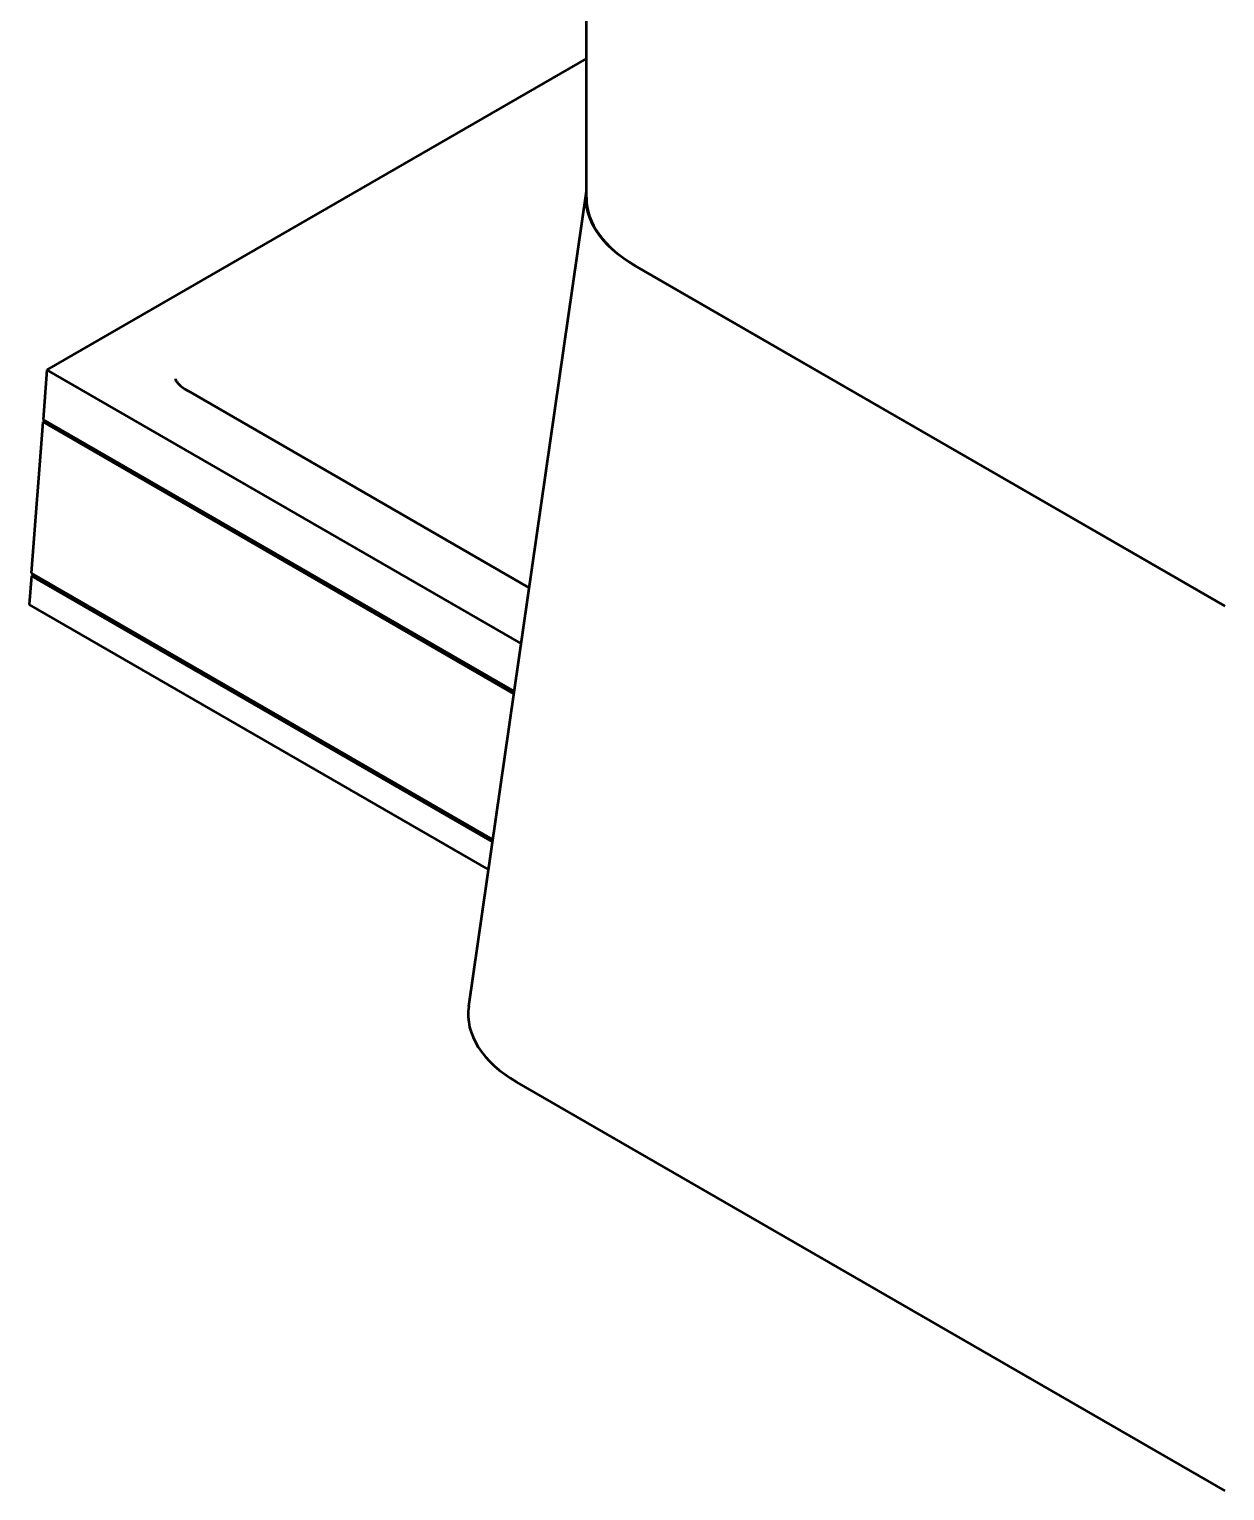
# Model space of a CAD drawing. Header units: inches. Extents: x 0.5 to 16.8, y 0.4 to 9.6.
# Drawn here: x 7.033 to 8.797, y 0.62 to 2.777 of the extents above; entities that cross this region are included whole.
import ezdxf

# ---------------------------------------------------------------- set-up
doc = ezdxf.new("R2010")
doc.units = ezdxf.units.IN
doc.header["$LTSCALE"] = 0.75
doc.header["$MEASUREMENT"] = 0
doc.layers.add('Visible', color=7, linetype='Continuous', lineweight=50)

msp = doc.modelspace()

# ---------------------------------------------------------------- linework, layer by layer
at = {"layer": 'Visible', "extrusion": (0, 0.816497, 0.57735)}
for p, q in [((7.855, 2.5288, 0.1549), (7.855, 4.1361, 1.2914)), ((7.855, 2.7343, -1.9258), (7.0589, 2.2746, -1.2757)), ((7.6814, 1.335, -0.7141), (7.855, 2.5381, 0.1366)), ((8.7977, 1.9257, 1.0077), (7.9265, 2.4287, 0.2964)), ((8.7971, 1.9261, 1.0072), (7.9271, 2.4283, 0.2969)), ((7.0589, 2.2746, -1.2757), (7.0534, 2.2015, -1.3342)), ((7.7587, 1.8706, -0.7043), (7.0589, 2.2746, -1.2757)), ((7.7705, 1.9527, -0.8455), (7.2671, 2.2434, -1.2566)), ((7.7485, 1.8001, -0.7666), (7.0534, 2.2015, -1.3342)), ((7.0363, 1.9743, -1.5158), (7.0531, 2.1976, -1.3373)), ((7.0531, 2.1976, -1.3373), (7.0566, 2.1996, -1.3401)), ((7.748, 1.7964, -0.7699), (7.0531, 2.1976, -1.3373)), ((7.036, 1.9704, -1.5189), (7.0328, 1.9281, -1.5528)), ((7.0395, 1.9724, -1.5217), (7.036, 1.9704, -1.5189)), ((7.7164, 1.5776, -0.9633), (7.036, 1.9704, -1.5189)), ((7.7169, 1.5813, -0.9601), (7.0363, 1.9743, -1.5158)), ((7.7105, 1.5368, -0.9994), (7.0328, 1.9281, -1.5528)), ((8.7977, 0.6198, 0.2974), (7.7525, 1.2232, -0.556))]:
    msp.add_line(p, q, dxfattribs=at)
msp.add_arc((-8.1011, -1.3336, 2.1541), 0.2461, 0, 45, dxfattribs=at)
at = {"layer": 'Visible', "extrusion": (3.75482e-17, -0.816497, -0.57735)}
msp.add_ellipse((8.1023, 2.5288, 0.1549), major_axis=(-0.2478, 0), ratio=0.993127, start_param=-0.78195, end_param=0.06333, dxfattribs=at)
at = {"layer": 'Visible', "extrusion": (-3.75482e-17, 0.816497, 0.57735)}
msp.add_ellipse((7.9283, 1.3233, -0.6975), major_axis=(-0.2478, 0), ratio=0.993127, start_param=-0.082572, end_param=0.78195, dxfattribs=at)
at = {"layer": 'Visible'}
msp.add_open_spline([(7.2484, 2.2611, -1.3418), (7.2484, 2.2611, -1.3355), (7.2484, 2.2611, -1.3292), (7.2486, 2.2605, -1.3167), (7.2488, 2.2599, -1.3106), (7.2499, 2.2579, -1.2985), (7.2508, 2.2565, -1.2927), (7.2536, 2.2533, -1.2814), (7.2555, 2.2515, -1.2761), (7.2605, 2.2475, -1.2658), (7.2635, 2.2455, -1.261), (7.2671, 2.2434, -1.2566)], degree=3, knots=[2.3561945, 2.3561945, 2.3561945, 2.3561945, 2.5132741, 2.5132741, 2.6703538, 2.6703538, 2.8274334, 2.8274334, 2.984513, 2.984513, 3.1415927, 3.1415927, 3.1415927, 3.1415927], dxfattribs=at)

doc.saveas('drawing.dxf')
